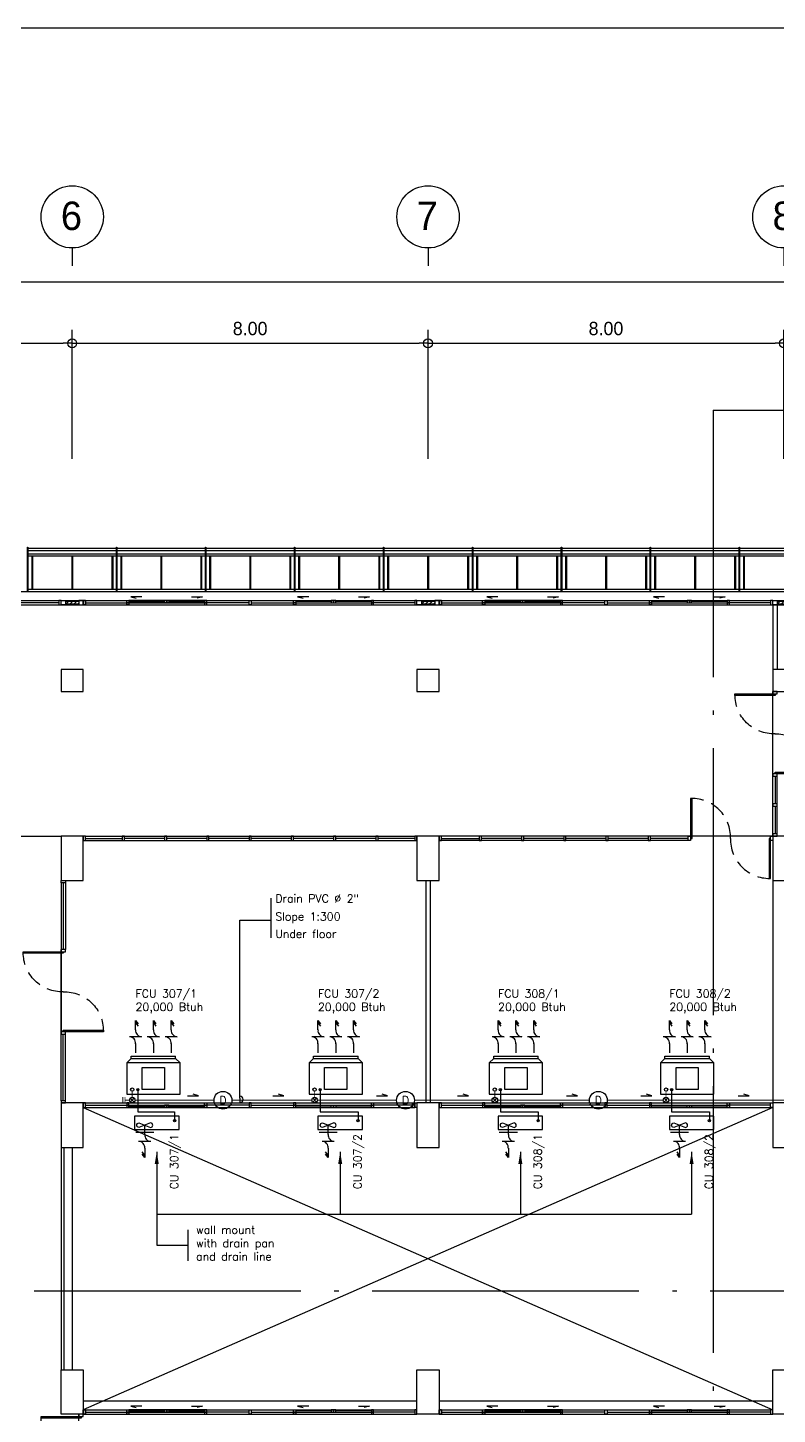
# Model space of a CAD drawing. Header units: millimetres. Extents: x -398 to 816, y -1 to 208.
# Drawn here: x 419.92 to 436.77, y 24.9 to 56.08 of the extents above; entities that cross this region are included whole.
import ezdxf
from ezdxf.enums import TextEntityAlignment as Align

# ---------------------------------------------------------------- set-up
doc = ezdxf.new("R2010")
doc.units = ezdxf.units.MM
doc.linetypes.add('ACAD_ISO04W100', pattern=[30, 24, -3, 0, -3])
doc.linetypes.add('DASHED', pattern=[0.75, 0.5, -0.25])
for name, color, linetype in [('AA_Column', 5, 'Continuous'), ('AA_Dim', 6, 'Continuous'), ('AA_Dim2', 6, 'Continuous'), ('AA_Door', 3, 'Continuous'), ('AA_FD', 6, 'Continuous'), ('AA_Floor', 31, 'Continuous'), ('AA_Hatch', 8, 'Continuous'), ('AA_Roof', 6, 'Continuous'), ('AA_Wall', 1, 'Continuous'), ('AA_Window', 4, 'Continuous'), ('AC DRAIN', 240, 'Continuous'), ('AC FCU', 221, 'Continuous'), ('AC LINE', 171, 'Continuous')]:
    doc.layers.add(name, color=color, linetype=linetype)
doc.styles.add('E140', font='vit-s.shx', dxfattribs={"height": 3.2})
doc.styles.add('Romans', font='romans.shx')
doc.styles.get("Standard").update_dxf_attribs({"font": 'vit-s.shx'})
doc.dimstyles.new('overall', dxfattribs={"dimtxt": 0.25, "dimasz": 0.15, "dimexe": 0.3, "dimexo": 0.3, "dimgap": 0.18, "dimtad": 1, "dimzin": 0, "dimdsep": 46, "dimtxsty": 'Standard', "dimblk": 'ORIGIN', "dimcen": 0.015, "dimclrd": 256, "dimclre": 256, "dimclrt": 2, "dimadec": 0, "dimazin": 0, "dimtfac": 1, "dimtofl": 0, "dimtmove": 0, "dimatfit": 3, "dimldrblk": 'OPEN90', "dimfxl": 0, "dimtolj": 1, "dimtzin": 0, "dimarcsym": 0})
pattern_1 = [(45, (-498.769, -475.90679), (-0.0449012806, 0.0449012806), [])]

# ---------------------------------------------------------------- blocks, each defined once
blk = doc.blocks.new('c')
at = {"layer": 'AA_Column', "color": 9}
blk.add_lwpolyline([(0.25, -0.5), (0.25, -0.5), (0.25, 0.5), (-0.25, 0.5), (-0.25, -0.5), (-0.25, -0.5), (-0.25, -0.5), (0.25, -0.5)], close=True, dxfattribs=at)
blk = doc.blocks.new('door_180s')
at = {"layer": 'AA_Door', "color": 9}
for points in [[(-0.1, 1.9), (0, 1.9), (0, 1.85), (-0.1, 1.85)], [(-0.05, 1.815), (0.85, 1.815), (0.85, 1.85), (-0.05, 1.85)], [(-0.05, 0.085), (-0.95, 0.085), (-0.95, 0.05), (-0.05, 0.05)], [(-0.1, 0.05), (0, 0.05), (0, 0), (-0.1, 0)]]:
    blk.add_lwpolyline(points, close=True, dxfattribs=at)
at = {"layer": 'AA_Door', "color": 9, "linetype": 'DASHED', "ltscale": 0.75}
for centre, start, end in [((-0.027, 1.826), 268.4655, 0.5022), ((-0.073, 0.074), 88.4655, 180.5022)]:
    blk.add_arc(centre, 0.877, start, end, dxfattribs=at)
blk = doc.blocks.new('ACC1')
at = {"layer": 'AC FCU', "color": 8}
for p, q in [((-0.925, 0.27), (-0.852, 0.328)), ((-0.875, 0.27), (-0.802, 0.328)), ((-0.562, 0.407), (-0.562, 0.134)), ((-0.36, 0.474), (-0.36, 0.067)), ((-0.718, 0.27), (-0.925, 0.27)), ((-0.407, 0.27), (-0.2, 0.27))]:
    blk.add_line(p, q, dxfattribs=at)
at = {"layer": 'AC FCU'}
for p, q in [((0, 0.5), (-0.3, 0.5)), ((-0.3, 0.5), (-0.3, -0.5)), ((0, -0.5), (0, 0.5)), ((-0.3, -0.5), (0, -0.5))]:
    blk.add_line(p, q, dxfattribs=at)
blk.add_lwpolyline([(-0.25, 0.4, -1), (-0.15, 0.4), (-0.25, 0.141, 1), (-0.15, 0.141), (-0.25, 0.4)], format="xyb", dxfattribs=at)
blk.add_circle((-0.1, -0.4), 0.025, dxfattribs=at)
at = {"layer": 'AC FCU', "color": 8}
for centre, start, end in [((-0.703, 0.41), 263.9498, 358.5513), ((-0.422, 0.131), 83.9498, 178.5513)]:
    blk.add_arc(centre, 0.14, start, end, dxfattribs=at)
blk = doc.blocks.new('AC')
at = {"layer": 'AC FCU', "color": 8}
for p, q in [((-0.4, 1.651), (-0.342, 1.578)), ((-0.4, 1.444), (-0.4, 1.651)), ((-0.4, 1.601), (-0.342, 1.528)), ((0, 1.444), (0, 1.651)), ((0, 1.651), (0.058, 1.578)), ((0, 1.601), (0.058, 1.528)), ((0.4, 1.651), (0.458, 1.578)), ((0.4, 1.444), (0.4, 1.651)), ((0.4, 1.601), (0.458, 1.528)), ((-0.264, 1.289), (-0.536, 1.289)), ((0.136, 1.289), (-0.136, 1.289)), ((0.536, 1.289), (0.264, 1.289)), ((-0.4, 1.134), (-0.4, 0.926)), ((0, 1.134), (0, 0.926)), ((0.4, 1.134), (0.4, 0.926))]:
    blk.add_line(p, q, dxfattribs=at)
at = {"layer": 'AC FCU'}
for p, q in [((-0.5, 0.8), (-0.6, 0.7)), ((-0.5, 0.8), (-0.5, 0.85)), ((-0.5, 0.85), (0.5, 0.85)), ((-0.5, 0.8), (0.5, 0.8)), ((0.5, 0.8), (0.5, 0.85)), ((0.5, 0.8), (0.6, 0.7))]:
    blk.add_line(p, q, dxfattribs=at)
blk.add_lwpolyline([(-0.6, 0), (0.6, 0), (0.6, 0.7), (-0.6, 0.7)], close=True, dxfattribs=at)
at = {"layer": 'AC FCU', "color": 8}
blk.add_lwpolyline([(-0.25, 0.1), (-0.25, 0.6), (0.25, 0.6), (0.25, 0.1)], close=True, dxfattribs=at)
at = {"layer": 'AC FCU'}
blk.add_circle((-0.35, 0.1), 0.025, dxfattribs=at)
at = {"layer": 'AC FCU', "color": 8}
for centre, start, end in [((-0.54, 1.148), 353.9498, 88.5513), ((-0.26, 1.429), 173.9498, 268.5513), ((-0.14, 1.148), 353.9498, 88.5513), ((0.14, 1.429), 173.9498, 268.5513), ((0.26, 1.148), 353.9498, 88.5513), ((0.54, 1.429), 173.9498, 268.5513)]:
    blk.add_arc(centre, 0.14, start, end, dxfattribs=at)
blk = doc.blocks.new('DOWN')
at = {"layer": 'AC DRAIN'}
for p, q in [((-0.044, -0.044), (0.044, 0.044)), ((0.044, -0.044), (-0.044, 0.044))]:
    blk.add_line(p, q, dxfattribs=at)
blk.add_circle((0, 0), 0.0625, dxfattribs=at)
blk = doc.blocks.new('POINT_Drain')
at = {"layer": 'Defpoints'}
blk.add_circle((0, 0), 0.2, dxfattribs=at)
at = {"layer": 'AC DRAIN', "insert": (0, 0), "char_height": 0.18, "width": 0.25231, "attachment_point": 5, "style": 'Romans'}
blk.add_mtext('D', dxfattribs=at)
blk = doc.blocks.new('GRD-2')
at = {"layer": 'AA_Dim', "color": 1}
blk.add_line((0, -10.99), (0, -12.98), dxfattribs=at)
blk.add_circle((0, -7.49), 3.5, dxfattribs=at)
at = {"layer": 'AA_Dim', "color": 3, "style": 'E140'}
blk.add_attdef('GRID', text='', height=3.2, dxfattribs=at).set_placement((-0.09, -7.37), align=Align.MIDDLE)
blk = doc.blocks.new('_Origin')
at = {"layer": 'AA_Dim2', "color": 0, "lineweight": -2}
blk.add_line((0, 0), (-1, 0), dxfattribs=at)
blk.add_circle((0, 0), 0.5, dxfattribs=at)
blk = doc.blocks.new('*D152')
at = {"layer": 'AA_Dim', "color": 9, "lineweight": -2}
for p, q in [((384.916, 49.282), (384.916, 50.667)), ((444.916, 49.282), (444.916, 50.667)), ((385.116, 50.367), (444.716, 50.367))]:
    blk.add_line(p, q, dxfattribs=at)
at = {"layer": 'Defpoints', "color": 0}
for p in [(444.916, 50.367), (384.916, 48.982), (444.916, 48.982)]:
    blk.add_point(p, dxfattribs=at)
at = {"layer": 'AA_Dim', "color": 9, "lineweight": -2, "xscale": 0.2, "yscale": 0.2, "zscale": 0.2, "rotation": 180}
blk.add_blockref('_Origin', (384.916, 50.367), dxfattribs=at)
at = {"layer": 'AA_Dim', "color": 9, "lineweight": -2, "xscale": 0.2, "yscale": 0.2, "zscale": 0.2}
blk.add_blockref('_Origin', (444.916, 50.367), dxfattribs=at)
at = {"layer": 'AA_Dim', "color": 2, "insert": (414.916, 50.697), "char_height": 0.3, "attachment_point": 5}
blk.add_mtext('\\A1;60.00', dxfattribs=at)
blk = doc.blocks.new('_Open90')
at = {"layer": 'AA_Dim2', "color": 0, "lineweight": -2}
for p, q in [((0, 0), (-1, 0)), ((-0.5, 0.5), (0, 0)), ((0, 0), (-0.5, -0.5))]:
    blk.add_line(p, q, dxfattribs=at)
blk = doc.blocks.new('*D153')
at = {"layer": 'AA_Dim', "color": 9, "lineweight": -2}
for p, q in [((428.916, 46.68), (428.916, 49.282)), ((436.916, 46.38), (436.916, 49.282)), ((429.116, 48.982), (436.716, 48.982))]:
    blk.add_line(p, q, dxfattribs=at)
at = {"layer": 'Defpoints', "color": 0}
for p in [(436.916, 48.982), (428.916, 46.38), (436.916, 46.08)]:
    blk.add_point(p, dxfattribs=at)
at = {"layer": 'AA_Dim', "color": 9, "lineweight": -2, "xscale": 0.2, "yscale": 0.2, "zscale": 0.2, "rotation": 180}
blk.add_blockref('_Origin', (428.916, 48.982), dxfattribs=at)
at = {"layer": 'AA_Dim', "color": 9, "lineweight": -2, "xscale": 0.2, "yscale": 0.2, "zscale": 0.2}
blk.add_blockref('_Origin', (436.916, 48.982), dxfattribs=at)
at = {"layer": 'AA_Dim', "color": 2, "insert": (432.916, 49.312), "char_height": 0.3, "attachment_point": 5}
blk.add_mtext('\\A1;8.00', dxfattribs=at)
blk = doc.blocks.new('*D159')
at = {"layer": 'AA_Dim', "color": 9, "lineweight": -2}
for p, q in [((412.916, 46.38), (412.916, 49.282)), ((420.916, 46.38), (420.916, 49.282)), ((413.116, 48.982), (420.716, 48.982))]:
    blk.add_line(p, q, dxfattribs=at)
at = {"layer": 'Defpoints', "color": 0}
for p in [(420.916, 48.982), (412.916, 46.08), (420.916, 46.08)]:
    blk.add_point(p, dxfattribs=at)
at = {"layer": 'AA_Dim', "color": 9, "lineweight": -2, "xscale": 0.2, "yscale": 0.2, "zscale": 0.2, "rotation": 180}
blk.add_blockref('_Origin', (412.916, 48.982), dxfattribs=at)
at = {"layer": 'AA_Dim', "color": 9, "lineweight": -2, "xscale": 0.2, "yscale": 0.2, "zscale": 0.2}
blk.add_blockref('_Origin', (420.916, 48.982), dxfattribs=at)
at = {"layer": 'AA_Dim', "color": 2, "insert": (416.916, 49.312), "char_height": 0.3, "attachment_point": 5}
blk.add_mtext('\\A1;8.00', dxfattribs=at)
blk = doc.blocks.new('*D160')
at = {"layer": 'AA_Dim', "color": 9, "lineweight": -2}
for p, q in [((420.916, 46.38), (420.916, 49.282)), ((428.916, 46.38), (428.916, 49.282)), ((421.116, 48.982), (428.716, 48.982))]:
    blk.add_line(p, q, dxfattribs=at)
at = {"layer": 'Defpoints', "color": 0}
for p in [(428.916, 48.982), (420.916, 46.08), (428.916, 46.08)]:
    blk.add_point(p, dxfattribs=at)
at = {"layer": 'AA_Dim', "color": 9, "lineweight": -2, "xscale": 0.2, "yscale": 0.2, "zscale": 0.2, "rotation": 180}
blk.add_blockref('_Origin', (420.916, 48.982), dxfattribs=at)
at = {"layer": 'AA_Dim', "color": 9, "lineweight": -2, "xscale": 0.2, "yscale": 0.2, "zscale": 0.2}
blk.add_blockref('_Origin', (428.916, 48.982), dxfattribs=at)
at = {"layer": 'AA_Dim', "color": 2, "insert": (424.916, 49.312), "char_height": 0.3, "attachment_point": 5}
blk.add_mtext('\\A1;8.00', dxfattribs=at)

msp = doc.modelspace()

# ---------------------------------------------------------------- hatches: boundary and pattern name
at = {"layer": 'AA_Hatch'}
h = msp.add_hatch(dxfattribs=at)
h.set_pattern_fill('ANSI31', color=9, scale=0.02, style=0)
h.set_pattern_definition(pattern_1)
h.paths.add_polyline_path([(420.916, 43.184), (420.766, 43.184), (420.766, 43.114), (420.916, 43.114)])
h.paths.add_polyline_path([(421.066, 43.184), (420.916, 43.184), (420.916, 43.114), (421.066, 43.114)])
h = msp.add_hatch(dxfattribs=at)
h.set_pattern_fill('ANSI31', color=9, scale=0.02, style=0)
h.set_pattern_definition(pattern_1)
h.paths.add_polyline_path([(428.916, 43.184), (428.766, 43.184), (428.766, 43.114), (428.916, 43.114)])
h.paths.add_polyline_path([(429.066, 43.184), (428.916, 43.184), (428.916, 43.114), (429.066, 43.114)])
h = msp.add_hatch(dxfattribs=at)
h.set_pattern_fill('ANSI31', color=9, scale=0.02, style=0)
h.set_pattern_definition([(45, (-490.769, -475.90679), (-0.0449012806, 0.0449012806), [])])
h.paths.add_polyline_path([(436.916, 43.184), (436.766, 43.184), (436.766, 43.114), (436.916, 43.114)])
h.paths.add_polyline_path([(437.066, 43.184), (436.916, 43.184), (436.916, 43.114), (437.066, 43.114)])

# ---------------------------------------------------------------- linework, layer by layer
at = {"layer": 'AA_Column', "color": 9}
for points in [[(420.666, 41.149), (421.166, 41.149), (421.166, 41.649), (420.666, 41.649)], [(428.666, 41.149), (429.166, 41.149), (429.166, 41.649), (428.666, 41.649)], [(436.666, 41.149), (437.166, 41.149), (437.166, 41.649), (436.666, 41.649)], [(420.666, 36.899), (421.166, 36.899), (421.166, 37.899), (420.666, 37.899)], [(428.666, 36.899), (429.166, 36.899), (429.166, 37.899), (428.666, 37.899)], [(436.666, 36.899), (437.166, 36.899), (437.166, 37.899), (436.666, 37.899)]]:
    msp.add_lwpolyline(points, close=True, dxfattribs=at)
at = {"layer": 'AA_Floor', "color": 9}
for p, q in [((413.166, 43.399), (444.666, 43.399)), ((436.666, 39.249), (436.666, 41.149)), ((414.366, 37.899), (420.666, 37.899)), ((436.716, 37.899), (434.766, 37.899)), ((420.666, 33.449), (420.666, 35.349)), ((420.666, 35.311), (420.666, 33.486)), ((436.666, 31.799), (421.166, 24.999)), ((421.166, 31.799), (436.666, 24.999)), ((420.916, 30.899), (420.916, 25.899)), ((421.166, 25.199), (428.666, 25.199)), ((429.166, 25.199), (436.666, 25.199)), ((421.066, 22.999), (421.066, 24.899))]:
    msp.add_line(p, q, dxfattribs=at)
at = {"layer": 'AA_Roof', "color": 9}
for p, q in [((419.92, 44.374), (421.912, 44.374)), ((419.92, 44.324), (421.912, 44.324)), ((421.92, 44.374), (423.912, 44.374)), ((421.92, 44.324), (423.912, 44.324)), ((423.92, 44.374), (425.912, 44.374)), ((423.92, 44.324), (425.912, 44.324)), ((425.92, 44.374), (427.912, 44.374)), ((425.92, 44.324), (427.912, 44.324)), ((427.92, 44.374), (429.912, 44.374)), ((427.92, 44.324), (429.912, 44.324)), ((429.92, 44.374), (431.912, 44.374)), ((429.92, 44.324), (431.912, 44.324)), ((431.92, 44.374), (433.912, 44.374)), ((431.92, 44.324), (433.912, 44.324)), ((433.92, 44.374), (435.912, 44.374)), ((433.92, 44.324), (435.912, 44.324)), ((435.92, 44.374), (437.912, 44.374)), ((435.92, 44.324), (437.912, 44.324)), ((419.92, 44.249), (421.912, 44.249)), ((419.92, 44.199), (421.912, 44.199)), ((420.006, 44.199), (420.006, 43.455)), ((420.026, 44.199), (420.026, 43.455)), ((420.906, 44.199), (420.906, 43.455)), ((420.926, 44.199), (420.926, 43.455)), ((421.806, 44.199), (421.806, 43.455)), ((421.826, 44.199), (421.826, 43.455)), ((421.92, 44.249), (423.912, 44.249)), ((421.92, 44.199), (423.912, 44.199)), ((422.006, 44.199), (422.006, 43.455)), ((422.026, 44.199), (422.026, 43.455)), ((422.906, 44.199), (422.906, 43.455)), ((422.926, 44.199), (422.926, 43.455)), ((423.806, 44.199), (423.806, 43.455)), ((423.826, 44.199), (423.826, 43.455)), ((423.92, 44.249), (425.912, 44.249)), ((423.92, 44.199), (425.912, 44.199)), ((424.006, 44.199), (424.006, 43.455)), ((424.026, 44.199), (424.026, 43.455)), ((424.906, 44.199), (424.906, 43.455)), ((424.926, 44.199), (424.926, 43.455)), ((425.806, 44.199), (425.806, 43.455)), ((425.826, 44.199), (425.826, 43.455)), ((425.92, 44.249), (427.912, 44.249)), ((425.92, 44.199), (427.912, 44.199)), ((426.006, 44.199), (426.006, 43.455)), ((426.026, 44.199), (426.026, 43.455)), ((426.906, 44.199), (426.906, 43.455)), ((426.926, 44.199), (426.926, 43.455)), ((427.806, 44.199), (427.806, 43.455)), ((427.826, 44.199), (427.826, 43.455)), ((427.92, 44.249), (429.912, 44.249)), ((427.92, 44.199), (429.912, 44.199)), ((428.006, 44.199), (428.006, 43.455)), ((428.026, 44.199), (428.026, 43.455)), ((428.906, 44.199), (428.906, 43.455)), ((428.926, 44.199), (428.926, 43.455)), ((429.806, 44.199), (429.806, 43.455)), ((429.826, 44.199), (429.826, 43.455)), ((429.92, 44.249), (431.912, 44.249)), ((429.92, 44.199), (431.912, 44.199)), ((430.006, 44.199), (430.006, 43.455)), ((430.026, 44.199), (430.026, 43.455)), ((430.906, 44.199), (430.906, 43.455)), ((430.926, 44.199), (430.926, 43.455)), ((431.806, 44.199), (431.806, 43.455)), ((431.826, 44.199), (431.826, 43.455)), ((431.92, 44.249), (433.912, 44.249)), ((431.92, 44.199), (433.912, 44.199)), ((432.006, 44.199), (432.006, 43.455)), ((432.026, 44.199), (432.026, 43.455)), ((432.906, 44.199), (432.906, 43.455)), ((432.926, 44.199), (432.926, 43.455)), ((433.806, 44.199), (433.806, 43.455)), ((433.826, 44.199), (433.826, 43.455)), ((433.92, 44.249), (435.912, 44.249)), ((433.92, 44.199), (435.912, 44.199)), ((434.006, 44.199), (434.006, 43.455)), ((434.026, 44.199), (434.026, 43.455)), ((434.906, 44.199), (434.906, 43.455)), ((434.926, 44.199), (434.926, 43.455)), ((435.806, 44.199), (435.806, 43.455)), ((435.826, 44.199), (435.826, 43.455)), ((435.92, 44.249), (437.912, 44.249)), ((435.92, 44.199), (437.912, 44.199)), ((436.006, 44.199), (436.006, 43.455)), ((436.026, 44.199), (436.026, 43.455)), ((419.92, 43.455), (421.912, 43.455)), ((421.92, 43.455), (423.912, 43.455)), ((423.92, 43.455), (425.912, 43.455)), ((425.92, 43.455), (427.912, 43.455)), ((427.92, 43.455), (429.912, 43.455)), ((429.92, 43.455), (431.912, 43.455)), ((431.92, 43.455), (433.912, 43.455)), ((433.92, 43.455), (435.912, 43.455)), ((435.92, 43.455), (437.912, 43.455))]:
    msp.add_line(p, q, dxfattribs=at)
for points in [[(419.912, 44.399), (419.92, 44.399), (419.92, 43.405), (419.912, 43.405)], [(421.912, 44.399), (421.92, 44.399), (421.92, 43.405), (421.912, 43.405)], [(423.912, 44.399), (423.92, 44.399), (423.92, 43.405), (423.912, 43.405)], [(425.912, 44.399), (425.92, 44.399), (425.92, 43.405), (425.912, 43.405)], [(427.912, 44.399), (427.92, 44.399), (427.92, 43.405), (427.912, 43.405)], [(429.912, 44.399), (429.92, 44.399), (429.92, 43.405), (429.912, 43.405)], [(431.912, 44.399), (431.92, 44.399), (431.92, 43.405), (431.912, 43.405)], [(433.912, 44.399), (433.92, 44.399), (433.92, 43.405), (433.912, 43.405)], [(435.912, 44.399), (435.92, 44.399), (435.92, 43.405), (435.912, 43.405)]]:
    msp.add_lwpolyline(points, close=True, dxfattribs=at)
at = {"layer": 'AA_Wall', "color": 9}
for p, q in [((420.666, 43.199), (421.166, 43.199)), ((420.666, 43.099), (421.166, 43.099)), ((420.766, 43.184), (421.066, 43.184)), ((421.066, 43.114), (420.766, 43.114)), ((428.666, 43.199), (429.166, 43.199)), ((428.666, 43.099), (429.166, 43.099)), ((428.766, 43.184), (429.066, 43.184)), ((429.066, 43.114), (428.766, 43.114)), ((436.666, 43.199), (437.166, 43.199)), ((436.666, 43.099), (437.166, 43.099)), ((436.666, 43.099), (436.666, 41.649)), ((436.766, 43.184), (437.066, 43.184)), ((437.066, 43.114), (436.766, 43.114)), ((436.766, 43.099), (436.766, 41.649)), ((436.666, 37.899), (436.666, 39.299)), ((436.766, 37.899), (436.766, 39.299)), ((428.866, 36.897), (428.866, 31.897)), ((428.966, 36.897), (428.966, 31.897)), ((436.666, 36.899), (436.666, 31.899)), ((420.666, 30.899), (420.666, 25.899)), ((420.729, 30.899), (420.729, 25.899))]:
    msp.add_line(p, q, dxfattribs=at)
for points in [[(420.666, 43.199), (420.766, 43.199), (420.766, 43.099), (420.666, 43.099)], [(421.166, 43.199), (421.066, 43.199), (421.066, 43.099), (421.166, 43.099)], [(428.666, 43.199), (428.766, 43.199), (428.766, 43.099), (428.666, 43.099)], [(429.166, 43.199), (429.066, 43.199), (429.066, 43.099), (429.166, 43.099)], [(436.666, 43.199), (436.766, 43.199), (436.766, 43.099), (436.666, 43.099)], [(436.666, 43.199), (436.766, 43.199), (436.766, 43.099), (436.666, 43.099)], [(436.666, 43.199), (436.766, 43.199), (436.766, 43.099), (436.666, 43.099)], [(436.766, 43.099), (436.666, 43.099), (436.666, 43.199), (436.766, 43.199)]]:
    msp.add_lwpolyline(points, close=True, dxfattribs=at)
at = {"layer": 'AA_Window', "color": 9}
for p, q in [((413.166, 43.199), (420.616, 43.199)), ((413.166, 43.099), (420.666, 43.099)), ((420.616, 43.149), (419.691, 43.149)), ((421.166, 43.199), (428.616, 43.199)), ((421.166, 43.099), (428.666, 43.099)), ((421.216, 43.149), (422.141, 43.149)), ((423.891, 43.199), (422.191, 43.199)), ((422.191, 43.174), (422.991, 43.174)), ((422.191, 43.149), (423.016, 43.149)), ((422.234, 43.28), (422.355, 43.248)), ((422.482, 43.28), (422.234, 43.28)), ((423.016, 43.149), (423.891, 43.149)), ((423.041, 43.199), (423.041, 43.149)), ((423.091, 43.174), (423.891, 43.174)), ((423.601, 43.28), (423.848, 43.28)), ((423.848, 43.28), (423.728, 43.248)), ((424.891, 43.149), (423.941, 43.149)), ((424.941, 43.149), (425.891, 43.149)), ((425.941, 43.199), (427.641, 43.199)), ((426.741, 43.174), (425.941, 43.174)), ((425.941, 43.149), (427.641, 43.149)), ((426.232, 43.28), (425.984, 43.28)), ((425.984, 43.28), (426.105, 43.248)), ((426.791, 43.199), (426.791, 43.149)), ((427.641, 43.174), (426.841, 43.174)), ((427.351, 43.28), (427.598, 43.28)), ((427.598, 43.28), (427.478, 43.248)), ((428.616, 43.149), (427.691, 43.149)), ((429.166, 43.199), (436.616, 43.199)), ((429.166, 43.099), (436.666, 43.099)), ((429.216, 43.149), (430.141, 43.149)), ((431.891, 43.199), (430.191, 43.199)), ((430.191, 43.174), (430.991, 43.174)), ((430.191, 43.149), (431.016, 43.149)), ((430.482, 43.28), (430.234, 43.28)), ((430.234, 43.28), (430.355, 43.248)), ((431.016, 43.149), (431.891, 43.149)), ((431.041, 43.199), (431.041, 43.149)), ((431.091, 43.174), (431.891, 43.174)), ((431.601, 43.28), (431.848, 43.28)), ((431.848, 43.28), (431.728, 43.248)), ((432.891, 43.149), (431.941, 43.149)), ((432.941, 43.149), (433.891, 43.149)), ((433.941, 43.199), (435.641, 43.199)), ((434.741, 43.174), (433.941, 43.174)), ((433.941, 43.149), (435.641, 43.149)), ((433.984, 43.28), (434.105, 43.248)), ((434.232, 43.28), (433.984, 43.28)), ((434.791, 43.199), (434.791, 43.149)), ((435.641, 43.174), (434.841, 43.174)), ((435.351, 43.28), (435.598, 43.28)), ((435.598, 43.28), (435.478, 43.248)), ((436.616, 43.149), (435.691, 43.149)), ((436.716, 39.249), (436.716, 38.624)), ((436.716, 38.574), (436.716, 37.949)), ((421.216, 37.899), (428.616, 37.899)), ((421.216, 37.849), (422.041, 37.849)), ((421.216, 37.799), (428.616, 37.799)), ((422.991, 37.849), (422.091, 37.849)), ((423.941, 37.849), (423.041, 37.849)), ((424.891, 37.849), (423.991, 37.849)), ((425.841, 37.849), (424.941, 37.849)), ((426.791, 37.849), (425.891, 37.849)), ((427.741, 37.849), (426.841, 37.849)), ((428.616, 37.849), (427.791, 37.849)), ((434.766, 37.899), (429.166, 37.899)), ((434.766, 37.799), (429.166, 37.799)), ((429.216, 37.849), (430.066, 37.849)), ((431.016, 37.849), (430.116, 37.849)), ((431.966, 37.849), (431.066, 37.849)), ((432.916, 37.849), (432.016, 37.849)), ((433.866, 37.849), (432.966, 37.849)), ((434.766, 37.849), (433.916, 37.849)), ((420.666, 36.849), (420.666, 35.349)), ((420.716, 36.849), (420.716, 35.349)), ((420.766, 36.849), (420.766, 35.349)), ((420.666, 31.949), (420.666, 33.449)), ((420.716, 31.949), (420.716, 33.449)), ((420.766, 31.949), (420.766, 33.449)), ((421.166, 31.899), (428.666, 31.899)), ((421.216, 31.849), (422.141, 31.849)), ((422.191, 31.849), (423.016, 31.849)), ((422.191, 31.824), (422.991, 31.824)), ((423.016, 31.849), (423.891, 31.849)), ((423.041, 31.799), (423.041, 31.849)), ((423.091, 31.824), (423.891, 31.824)), ((424.891, 31.849), (423.941, 31.849)), ((424.941, 31.849), (425.891, 31.849)), ((425.941, 31.849), (427.641, 31.849)), ((426.741, 31.824), (425.941, 31.824)), ((426.791, 31.799), (426.791, 31.849)), ((427.641, 31.824), (426.841, 31.824)), ((428.616, 31.849), (427.691, 31.849)), ((429.166, 31.899), (436.666, 31.899)), ((429.216, 31.849), (430.141, 31.849)), ((430.191, 31.849), (431.016, 31.849)), ((430.191, 31.824), (430.991, 31.824)), ((431.016, 31.849), (431.891, 31.849)), ((431.041, 31.799), (431.041, 31.849)), ((431.091, 31.824), (431.891, 31.824)), ((432.891, 31.849), (431.941, 31.849)), ((432.941, 31.849), (433.891, 31.849)), ((433.941, 31.849), (435.641, 31.849)), ((434.741, 31.824), (433.941, 31.824)), ((434.791, 31.799), (434.791, 31.849)), ((435.641, 31.824), (434.841, 31.824)), ((436.616, 31.849), (435.691, 31.849)), ((421.166, 31.799), (428.616, 31.799)), ((423.891, 31.799), (422.191, 31.799)), ((425.941, 31.799), (427.641, 31.799)), ((429.166, 31.799), (436.616, 31.799)), ((431.891, 31.799), (430.191, 31.799)), ((433.941, 31.799), (435.641, 31.799)), ((421.166, 24.999), (428.616, 24.999)), ((421.216, 24.949), (422.141, 24.949)), ((423.891, 24.999), (422.191, 24.999)), ((422.191, 24.974), (422.991, 24.974)), ((422.191, 24.949), (423.016, 24.949)), ((422.234, 25.08), (422.355, 25.048)), ((422.482, 25.08), (422.234, 25.08)), ((423.016, 24.949), (423.891, 24.949)), ((423.041, 24.999), (423.041, 24.949)), ((423.091, 24.974), (423.891, 24.974)), ((423.601, 25.08), (423.848, 25.08)), ((423.848, 25.08), (423.728, 25.048)), ((424.891, 24.949), (423.941, 24.949)), ((424.941, 24.949), (425.891, 24.949)), ((425.941, 24.999), (427.641, 24.999)), ((426.741, 24.974), (425.941, 24.974)), ((425.941, 24.949), (427.641, 24.949)), ((426.232, 25.08), (425.984, 25.08)), ((425.984, 25.08), (426.105, 25.048)), ((426.791, 24.999), (426.791, 24.949)), ((427.641, 24.974), (426.841, 24.974)), ((427.351, 25.08), (427.598, 25.08)), ((427.598, 25.08), (427.478, 25.048)), ((428.616, 24.949), (427.691, 24.949)), ((429.166, 24.999), (436.616, 24.999)), ((429.216, 24.949), (430.141, 24.949)), ((431.891, 24.999), (430.191, 24.999)), ((430.191, 24.974), (430.991, 24.974)), ((430.191, 24.949), (431.016, 24.949)), ((430.482, 25.08), (430.234, 25.08)), ((430.234, 25.08), (430.355, 25.048)), ((431.016, 24.949), (431.891, 24.949)), ((431.041, 24.999), (431.041, 24.949)), ((431.091, 24.974), (431.891, 24.974)), ((431.601, 25.08), (431.848, 25.08)), ((431.848, 25.08), (431.728, 25.048)), ((432.891, 24.949), (431.941, 24.949)), ((432.941, 24.949), (433.891, 24.949)), ((433.941, 24.999), (435.641, 24.999)), ((434.741, 24.974), (433.941, 24.974)), ((433.941, 24.949), (435.641, 24.949)), ((433.984, 25.08), (434.105, 25.048)), ((434.232, 25.08), (433.984, 25.08)), ((434.791, 24.999), (434.791, 24.949)), ((435.641, 24.974), (434.841, 24.974)), ((435.351, 25.08), (435.598, 25.08)), ((435.598, 25.08), (435.478, 25.048)), ((436.616, 24.949), (435.691, 24.949)), ((421.166, 24.899), (428.666, 24.899)), ((429.166, 24.899), (436.666, 24.899))]:
    msp.add_line(p, q, dxfattribs=at)
for points in [[(420.666, 43.099), (420.666, 43.199), (420.616, 43.199), (420.616, 43.099)], [(421.166, 43.099), (421.166, 43.199), (421.216, 43.199), (421.216, 43.099)], [(421.166, 43.199), (421.166, 43.099), (421.216, 43.099), (421.216, 43.199)], [(421.166, 43.099), (421.166, 43.199), (421.216, 43.199), (421.216, 43.099)], [(422.141, 43.149), (422.141, 43.199), (422.191, 43.199), (422.191, 43.149)], [(422.141, 43.099), (422.141, 43.149), (422.191, 43.149), (422.191, 43.099)], [(422.991, 43.149), (422.991, 43.199), (423.041, 43.199), (423.041, 43.149)], [(423.041, 43.149), (423.041, 43.199), (423.091, 43.199), (423.091, 43.149)], [(423.941, 43.149), (423.941, 43.199), (423.891, 43.199), (423.891, 43.149)], [(423.941, 43.099), (423.941, 43.149), (423.891, 43.149), (423.891, 43.099)], [(424.891, 43.099), (424.891, 43.199), (424.941, 43.199), (424.941, 43.099)], [(425.891, 43.149), (425.891, 43.199), (425.941, 43.199), (425.941, 43.149)], [(425.891, 43.099), (425.891, 43.149), (425.941, 43.149), (425.941, 43.099)], [(426.791, 43.149), (426.791, 43.199), (426.741, 43.199), (426.741, 43.149)], [(426.841, 43.149), (426.841, 43.199), (426.791, 43.199), (426.791, 43.149)], [(427.691, 43.149), (427.691, 43.199), (427.641, 43.199), (427.641, 43.149)], [(427.691, 43.099), (427.691, 43.149), (427.641, 43.149), (427.641, 43.099)], [(428.666, 43.099), (428.666, 43.199), (428.616, 43.199), (428.616, 43.099)], [(429.166, 43.099), (429.166, 43.199), (429.216, 43.199), (429.216, 43.099)], [(429.166, 43.199), (429.166, 43.099), (429.216, 43.099), (429.216, 43.199)], [(430.141, 43.149), (430.141, 43.199), (430.191, 43.199), (430.191, 43.149)], [(430.141, 43.099), (430.141, 43.149), (430.191, 43.149), (430.191, 43.099)], [(430.991, 43.149), (430.991, 43.199), (431.041, 43.199), (431.041, 43.149)], [(431.041, 43.149), (431.041, 43.199), (431.091, 43.199), (431.091, 43.149)], [(431.941, 43.149), (431.941, 43.199), (431.891, 43.199), (431.891, 43.149)], [(431.941, 43.099), (431.941, 43.149), (431.891, 43.149), (431.891, 43.099)], [(432.891, 43.099), (432.891, 43.199), (432.941, 43.199), (432.941, 43.099)], [(433.891, 43.149), (433.891, 43.199), (433.941, 43.199), (433.941, 43.149)], [(433.891, 43.099), (433.891, 43.149), (433.941, 43.149), (433.941, 43.099)], [(434.791, 43.149), (434.791, 43.199), (434.741, 43.199), (434.741, 43.149)], [(434.841, 43.149), (434.841, 43.199), (434.791, 43.199), (434.791, 43.149)], [(435.691, 43.149), (435.691, 43.199), (435.641, 43.199), (435.641, 43.149)], [(435.691, 43.099), (435.691, 43.149), (435.641, 43.149), (435.641, 43.099)], [(436.666, 43.099), (436.666, 43.199), (436.616, 43.199), (436.616, 43.099)], [(436.666, 38.574), (436.766, 38.574), (436.766, 38.624), (436.666, 38.624)], [(421.166, 37.899), (421.166, 37.799), (421.216, 37.799), (421.216, 37.899)], [(422.041, 37.899), (422.041, 37.799), (422.091, 37.799), (422.091, 37.899)], [(422.991, 37.899), (422.991, 37.799), (423.041, 37.799), (423.041, 37.899)], [(423.941, 37.899), (423.941, 37.799), (423.991, 37.799), (423.991, 37.899)], [(424.891, 37.899), (424.891, 37.799), (424.941, 37.799), (424.941, 37.899)], [(425.841, 37.899), (425.841, 37.799), (425.891, 37.799), (425.891, 37.899)], [(426.791, 37.899), (426.791, 37.799), (426.841, 37.799), (426.841, 37.899)], [(427.741, 37.899), (427.741, 37.799), (427.791, 37.799), (427.791, 37.899)], [(428.616, 37.899), (428.616, 37.799), (428.666, 37.799), (428.666, 37.899)], [(429.166, 37.899), (429.166, 37.799), (429.216, 37.799), (429.216, 37.899)], [(430.066, 37.899), (430.066, 37.799), (430.116, 37.799), (430.116, 37.899)], [(431.016, 37.899), (431.016, 37.799), (431.066, 37.799), (431.066, 37.899)], [(431.966, 37.899), (431.966, 37.799), (432.016, 37.799), (432.016, 37.899)], [(432.916, 37.899), (432.916, 37.799), (432.966, 37.799), (432.966, 37.899)], [(433.866, 37.899), (433.866, 37.799), (433.916, 37.799), (433.916, 37.899)], [(436.666, 37.899), (436.766, 37.899), (436.766, 37.949), (436.666, 37.949)], [(420.666, 36.899), (420.766, 36.899), (420.766, 36.849), (420.666, 36.849)], [(420.666, 31.899), (420.766, 31.899), (420.766, 31.949), (420.666, 31.949)], [(421.166, 31.899), (421.166, 31.799), (421.216, 31.799), (421.216, 31.899)], [(422.141, 31.899), (422.141, 31.849), (422.191, 31.849), (422.191, 31.899)], [(422.141, 31.849), (422.141, 31.799), (422.191, 31.799), (422.191, 31.849)], [(422.991, 31.849), (422.991, 31.799), (423.041, 31.799), (423.041, 31.849)], [(423.041, 31.849), (423.041, 31.799), (423.091, 31.799), (423.091, 31.849)], [(423.941, 31.899), (423.941, 31.849), (423.891, 31.849), (423.891, 31.899)], [(423.941, 31.849), (423.941, 31.799), (423.891, 31.799), (423.891, 31.849)], [(424.891, 31.899), (424.891, 31.799), (424.941, 31.799), (424.941, 31.899)], [(425.891, 31.899), (425.891, 31.849), (425.941, 31.849), (425.941, 31.899)], [(425.891, 31.849), (425.891, 31.799), (425.941, 31.799), (425.941, 31.849)], [(426.791, 31.849), (426.791, 31.799), (426.741, 31.799), (426.741, 31.849)], [(426.841, 31.849), (426.841, 31.799), (426.791, 31.799), (426.791, 31.849)], [(427.691, 31.899), (427.691, 31.849), (427.641, 31.849), (427.641, 31.899)], [(427.691, 31.849), (427.691, 31.799), (427.641, 31.799), (427.641, 31.849)], [(428.616, 31.897), (428.616, 31.797), (428.566, 31.797), (428.566, 31.897)], [(428.666, 31.899), (428.666, 31.799), (428.616, 31.799), (428.616, 31.899)], [(428.666, 31.899), (428.666, 31.799), (428.616, 31.799), (428.616, 31.899)], [(429.166, 31.899), (429.166, 31.799), (429.216, 31.799), (429.216, 31.899)], [(430.141, 31.899), (430.141, 31.849), (430.191, 31.849), (430.191, 31.899)], [(430.141, 31.849), (430.141, 31.799), (430.191, 31.799), (430.191, 31.849)], [(430.991, 31.849), (430.991, 31.799), (431.041, 31.799), (431.041, 31.849)], [(431.041, 31.849), (431.041, 31.799), (431.091, 31.799), (431.091, 31.849)], [(431.941, 31.899), (431.941, 31.849), (431.891, 31.849), (431.891, 31.899)], [(431.941, 31.849), (431.941, 31.799), (431.891, 31.799), (431.891, 31.849)], [(432.891, 31.899), (432.891, 31.799), (432.941, 31.799), (432.941, 31.899)], [(433.891, 31.899), (433.891, 31.849), (433.941, 31.849), (433.941, 31.899)], [(433.891, 31.849), (433.891, 31.799), (433.941, 31.799), (433.941, 31.849)], [(434.791, 31.849), (434.791, 31.799), (434.741, 31.799), (434.741, 31.849)], [(434.841, 31.849), (434.841, 31.799), (434.791, 31.799), (434.791, 31.849)], [(435.691, 31.899), (435.691, 31.849), (435.641, 31.849), (435.641, 31.899)], [(435.691, 31.849), (435.691, 31.799), (435.641, 31.799), (435.641, 31.849)], [(436.666, 31.899), (436.666, 31.799), (436.616, 31.799), (436.616, 31.899)], [(436.666, 31.899), (436.666, 31.799), (436.616, 31.799), (436.616, 31.899)], [(421.166, 24.999), (421.166, 24.899), (421.216, 24.899), (421.216, 24.999)], [(421.166, 24.899), (421.166, 24.999), (421.216, 24.999), (421.216, 24.899)], [(421.166, 24.899), (421.166, 24.999), (421.216, 24.999), (421.216, 24.899)], [(421.166, 24.999), (421.166, 24.899), (421.216, 24.899), (421.216, 24.999)], [(421.166, 24.899), (421.166, 24.999), (421.216, 24.999), (421.216, 24.899)], [(422.141, 24.949), (422.141, 24.999), (422.191, 24.999), (422.191, 24.949)], [(422.141, 24.899), (422.141, 24.949), (422.191, 24.949), (422.191, 24.899)], [(422.991, 24.949), (422.991, 24.999), (423.041, 24.999), (423.041, 24.949)], [(423.041, 24.949), (423.041, 24.999), (423.091, 24.999), (423.091, 24.949)], [(423.941, 24.949), (423.941, 24.999), (423.891, 24.999), (423.891, 24.949)], [(423.941, 24.899), (423.941, 24.949), (423.891, 24.949), (423.891, 24.899)], [(424.891, 24.899), (424.891, 24.999), (424.941, 24.999), (424.941, 24.899)], [(425.891, 24.949), (425.891, 24.999), (425.941, 24.999), (425.941, 24.949)], [(425.891, 24.899), (425.891, 24.949), (425.941, 24.949), (425.941, 24.899)], [(426.791, 24.949), (426.791, 24.999), (426.741, 24.999), (426.741, 24.949)], [(426.841, 24.949), (426.841, 24.999), (426.791, 24.999), (426.791, 24.949)], [(427.691, 24.949), (427.691, 24.999), (427.641, 24.999), (427.641, 24.949)], [(427.691, 24.899), (427.691, 24.949), (427.641, 24.949), (427.641, 24.899)], [(428.666, 24.899), (428.666, 24.999), (428.616, 24.999), (428.616, 24.899)], [(429.166, 24.899), (429.166, 24.999), (429.216, 24.999), (429.216, 24.899)], [(429.166, 24.999), (429.166, 24.899), (429.216, 24.899), (429.216, 24.999)], [(429.166, 24.899), (429.166, 24.999), (429.216, 24.999), (429.216, 24.899)], [(429.166, 24.899), (429.166, 24.999), (429.216, 24.999), (429.216, 24.899)], [(429.166, 24.999), (429.166, 24.899), (429.216, 24.899), (429.216, 24.999)], [(430.141, 24.949), (430.141, 24.999), (430.191, 24.999), (430.191, 24.949)], [(430.141, 24.899), (430.141, 24.949), (430.191, 24.949), (430.191, 24.899)], [(430.991, 24.949), (430.991, 24.999), (431.041, 24.999), (431.041, 24.949)], [(431.041, 24.949), (431.041, 24.999), (431.091, 24.999), (431.091, 24.949)], [(431.941, 24.949), (431.941, 24.999), (431.891, 24.999), (431.891, 24.949)], [(431.941, 24.899), (431.941, 24.949), (431.891, 24.949), (431.891, 24.899)], [(432.891, 24.899), (432.891, 24.999), (432.941, 24.999), (432.941, 24.899)], [(433.891, 24.949), (433.891, 24.999), (433.941, 24.999), (433.941, 24.949)], [(433.891, 24.899), (433.891, 24.949), (433.941, 24.949), (433.941, 24.899)], [(434.791, 24.949), (434.791, 24.999), (434.741, 24.999), (434.741, 24.949)], [(434.841, 24.949), (434.841, 24.999), (434.791, 24.999), (434.791, 24.949)], [(435.691, 24.949), (435.691, 24.999), (435.641, 24.999), (435.641, 24.949)], [(435.691, 24.899), (435.691, 24.949), (435.641, 24.949), (435.641, 24.899)], [(436.666, 24.899), (436.666, 24.999), (436.616, 24.999), (436.616, 24.899)]]:
    msp.add_lwpolyline(points, close=True, dxfattribs=at)
at = {"layer": 'AC DRAIN', "color": 2}
for p, q in [((425.382, 36.502), (425.382, 35.611)), ((424.682, 32.009), (424.682, 36.009)), ((424.682, 36.009), (425.382, 36.009)), ((424.682, 32.009), (424.682, 31.902)), ((422.817, 30.799), (422.817, 29.399)), ((426.941, 30.799), (426.941, 29.399)), ((430.991, 30.799), (430.991, 29.399)), ((434.841, 30.799), (434.841, 29.399)), ((422.817, 29.399), (422.817, 28.699)), ((422.817, 28.699), (423.517, 28.699))]:
    msp.add_line(p, q, dxfattribs=at)
at = {"layer": 'AC DRAIN', "color": 1}
for p, q in [((423.505, 32.061), (423.752, 32.061)), ((423.752, 32.061), (423.632, 32.094)), ((425.425, 32.061), (425.673, 32.061)), ((425.673, 32.061), (425.552, 32.094)), ((427.755, 32.061), (428.002, 32.061)), ((428.002, 32.061), (427.882, 32.094)), ((429.576, 32.061), (429.824, 32.061)), ((429.824, 32.061), (429.703, 32.094)), ((432.031, 32.061), (432.279, 32.061)), ((432.279, 32.061), (432.158, 32.094)), ((433.696, 32.061), (433.944, 32.061)), ((433.944, 32.061), (433.823, 32.094)), ((435.885, 32.061), (436.133, 32.061)), ((436.133, 32.061), (436.012, 32.094))]:
    msp.add_line(p, q, dxfattribs=at)
at = {"layer": 'AC DRAIN', "const_width": 0.02}
for points in [[(422.266, 32.161), (422.266, 32.024)], [(426.366, 32.161), (426.366, 32.024)], [(430.416, 32.161), (430.416, 32.024)], [(434.266, 32.161), (434.266, 32.024)], [(422.054, 31.886), (422.054, 32.036)], [(422.104, 31.886), (422.104, 32.036)], [(422.204, 31.961), (422.104, 31.961)]]:
    msp.add_lwpolyline(points, dxfattribs=at)
at = {"layer": 'AC DRAIN', "linetype": 'DASHED', "const_width": 0.02}
for points in [[(422.329, 31.961), (424.105, 31.961)], [(424.505, 31.961), (426.304, 31.961)], [(426.429, 31.961), (428.209, 31.961)], [(428.609, 31.961), (430.354, 31.961)], [(430.479, 31.961), (432.545, 31.961)], [(432.945, 31.961), (434.204, 31.961)], [(434.329, 31.961), (437.629, 31.961)]]:
    msp.add_lwpolyline(points, dxfattribs=at)
at = {"layer": 'AC DRAIN'}
for centre in [(422.266, 32.199), (426.366, 32.199), (430.416, 32.199), (434.266, 32.199)]:
    msp.add_circle(centre, 0.0375, dxfattribs=at)
at = {"layer": 'AC DRAIN', "color": 2}
msp.add_arc((424.679, 31.977), 0.0782, 272.2809, 87.7191, dxfattribs=at)
at = {"layer": 'AC FCU', "color": 5}
msp.add_line((435.323, 47.477), (438.484, 47.477), dxfattribs=at)
at = {"layer": 'AC FCU', "color": 5, "linetype": 'ACAD_ISO04W100', "ltscale": 0.25}
for p, q in [((435.323, 47.477), (435.323, 10.104)), ((382.058, 27.673), (447.815, 27.673))]:
    msp.add_line(p, q, dxfattribs=at)
at = {"layer": 'AC FCU', "color": 8}
msp.add_lwpolyline([(374.11, 56.078), (451.55, 56.078), (451.55, 0), (374.11, 0)], close=True, dxfattribs=at)
at = {"layer": 'AC LINE'}
for p, q in [((422.391, 32.199), (422.391, 31.699)), ((426.491, 32.199), (426.491, 31.699)), ((430.541, 32.199), (430.541, 31.699)), ((434.391, 32.199), (434.391, 31.699)), ((422.391, 31.699), (423.217, 31.699)), ((423.217, 31.699), (423.217, 31.499)), ((426.491, 31.699), (427.341, 31.699)), ((427.341, 31.699), (427.341, 31.499)), ((430.541, 31.699), (431.391, 31.699)), ((431.391, 31.699), (431.391, 31.499)), ((434.391, 31.699), (435.241, 31.699)), ((435.241, 31.699), (435.241, 31.499))]:
    msp.add_line(p, q, dxfattribs=at)
at = {"layer": 'AC LINE', "color": 2}
for p, q in [((422.817, 29.399), (434.841, 29.399)), ((423.517, 29.049), (423.517, 28.349))]:
    msp.add_line(p, q, dxfattribs=at)
for points in [[(422.772, 30.529), (422.817, 30.799), (422.862, 30.529)], [(426.896, 30.529), (426.941, 30.799), (426.986, 30.529)], [(430.946, 30.529), (430.991, 30.799), (431.036, 30.529)], [(434.796, 30.529), (434.841, 30.799), (434.886, 30.529)]]:
    msp.add_solid(points, dxfattribs=at)

# ---------------------------------------------------------------- block references
at = {"layer": 'AA_FD', "xscale": 0.2000000000000455, "yscale": 0.2000000000000455, "zscale": 0.2}
for p, values in [((420.916, 53.323), {'GRID': '6'}), ((428.916, 53.323), {'GRID': '7'}), ((436.916, 53.323), {'GRID': '8'})]:
    msp.add_blockref('GRD-2', p, dxfattribs=at).add_auto_attribs(values)
at = {"layer": 'AA_Wall', "color": 9, "xscale": -1}
for p in [(436.666, 39.249), (420.666, 33.449), (421.066, 22.999)]:
    msp.add_blockref('door_180s', p, dxfattribs=at)
at = {"layer": 'AA_Wall', "color": 9, "rotation": 270}
msp.add_blockref('door_180s', (434.766, 37.799), dxfattribs=at)
at = {"layer": 'AA_Wall', "color": 9}
for p in [(420.916, 31.399), (428.916, 31.399), (436.916, 31.399)]:
    msp.add_blockref('c', p, dxfattribs=at)
at = {"layer": 'AA_Wall', "color": 9, "xscale": -1, "rotation": 180}
for p in [(420.916, 25.399), (428.916, 25.399), (436.916, 25.399)]:
    msp.add_blockref('c', p, dxfattribs=at)
at = {"layer": 'AC DRAIN', "color": 9}
for p in [(424.305, 31.96), (428.409, 31.96), (432.745, 31.96)]:
    msp.add_blockref('POINT_Drain', p, dxfattribs=at)
at = {"layer": 'AC DRAIN'}
for p in [(422.266, 31.961), (426.366, 31.961), (430.416, 31.961), (434.266, 31.961)]:
    msp.add_blockref('DOWN', p, dxfattribs=at)
at = {"layer": 'AC FCU'}
for p in [(422.741, 32.099), (426.841, 32.099), (430.891, 32.099), (434.741, 32.099)]:
    msp.add_blockref('AC', p, dxfattribs=at)
at = {"layer": 'AC FCU', "rotation": 90}
for p in [(422.817, 31.599), (426.941, 31.599), (430.991, 31.599), (434.841, 31.599)]:
    msp.add_blockref('ACC1', p, dxfattribs=at)

# ---------------------------------------------------------------- texts
at = {"layer": 'AC DRAIN', "color": 2, "style": 'Romans'}
for s, p in [('Drain PVC %%C 2" ', (425.482, 36.407)), ('Slope 1:300', (425.482, 36.002)), ('Under floor', (425.482, 35.611))]:
    msp.add_text(s, height=0.18, dxfattribs=at).set_placement(p)
at = {"layer": 'AC FCU', "style": 'Romans'}
for s, p in [('FCU 307/1', (422.341, 34.27)), ('FCU 307/2', (426.441, 34.27)), ('FCU 308/1', (430.491, 34.27)), ('FCU 308/2', (434.341, 34.27)), ('20,000 Btuh', (422.341, 33.97)), ('20,000 Btuh', (426.441, 33.97)), ('20,000 Btuh', (430.491, 33.97)), ('20,000 Btuh', (434.341, 33.97))]:
    msp.add_text(s, height=0.18, dxfattribs=at).set_placement(p)
for s, p in [('CU 307/1', (423.297, 31.199)), ('CU 307/2', (427.421, 31.199)), ('CU 308/1', (431.471, 31.199)), ('CU 308/2', (435.321, 31.199))]:
    msp.add_text(s, height=0.18, rotation=90, dxfattribs=at).set_placement(p, align=Align.RIGHT)
at = {"layer": 'AC FCU', "color": 2, "style": 'Romans'}
for s, p in [('wall mount', (423.703, 28.957)), ('with drain pan', (423.703, 28.657)), ('and drain line', (423.703, 28.357))]:
    msp.add_text(s, height=0.18, dxfattribs=at).set_placement(p)

# ---------------------------------------------------------------- dimensions: what is measured, and where the dimension line sits
at = {"layer": 'AA_Dim'}
for base, p1, p2, picture, middle in [((444.916, 50.367), (384.916, 48.982), (444.916, 48.982), '*D152', (414.916, 50.697)), ((420.916, 48.982), (412.916, 46.08), (420.916, 46.08), '*D159', (416.916, 49.312)), ((428.916, 48.982), (420.916, 46.08), (428.916, 46.08), '*D160', (424.916, 49.312)), ((436.916, 48.982), (428.916, 46.38), (436.916, 46.08), '*D153', (432.916, 49.312))]:
    dim = msp.add_linear_dim(base=base, p1=p1, p2=p2, dimstyle='overall', override={"dimtxt": 0.3, "dimasz": 0.2, "dimclrd": 9, "dimclre": 9}, dxfattribs=at)
    dim.commit()
    dim.dimension.update_dxf_attribs({"geometry": picture, "text_midpoint": middle})

doc.saveas('drawing.dxf')
